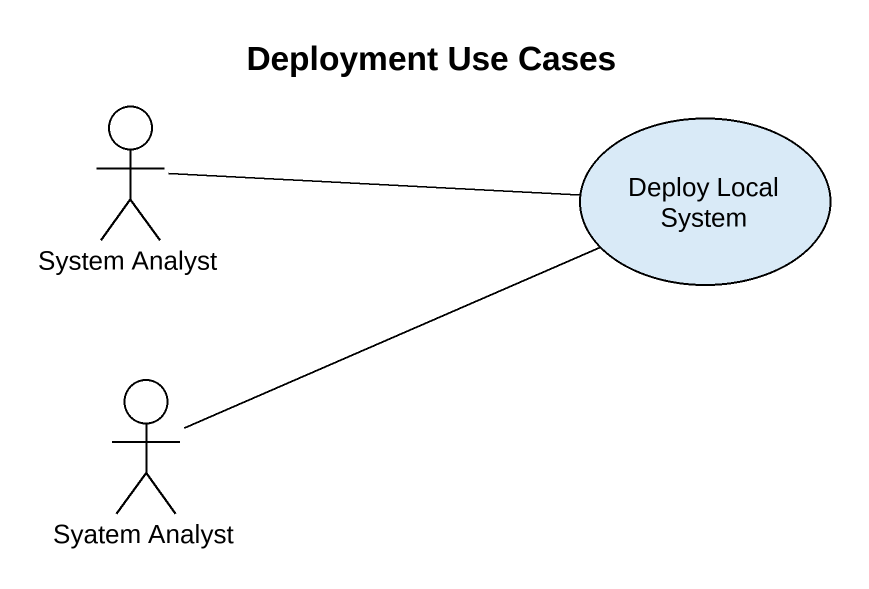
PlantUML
@startuml
title Deployment Use Cases
actor "System Analyst" as System_Analyst
usecase "Deploy Local System" as Deploy_Local_System
actor "Syatem Analyst" as Syatem_Analyst
Deploy_Local_System -left- System_Analyst
Deploy_Local_System -left- Syatem_Analyst
@enduml
